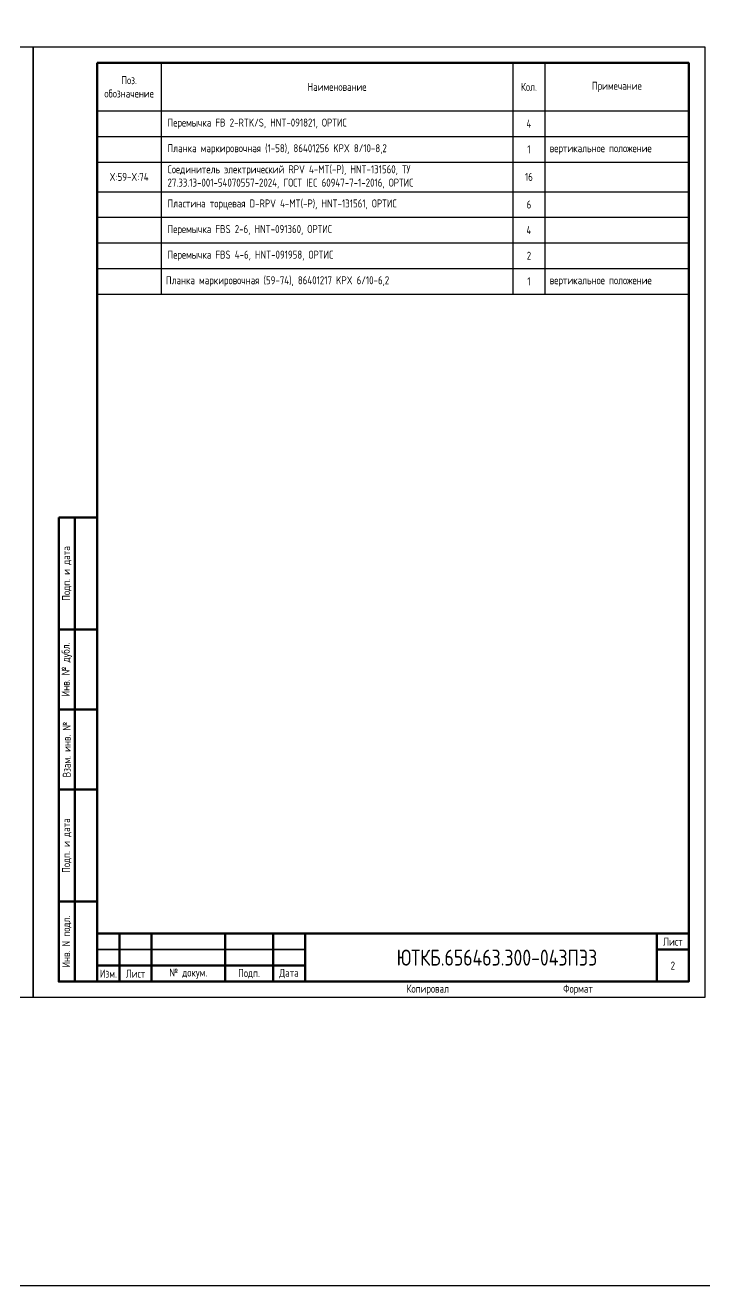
# Model space of a CAD drawing. Header units: millimetres. Extents: x -1117 to 4405, y -90 to 586.
# Drawn here: x -212.5 to 0, y -90 to 303.8 of the extents above; entities that cross this region are included whole.
import ezdxf

# ---------------------------------------------------------------- set-up
doc = ezdxf.new("R2010")
doc.units = ezdxf.units.MM
doc.styles.add('Gost_type_A', font='GOST_A.TTF')

# ---------------------------------------------------------------- blocks, each defined once
blk = doc.blocks.new('Штамп левый нижний')
at = {"lineweight": 50}
for points in [[(-12, 145), (-7, 145), (-7, 110), (-12, 110)], [(-7, 145), (0, 145), (0, 110), (-7, 110)], [(-12, 110), (-7, 110), (-7, 85), (-12, 85)], [(-7, 110), (0, 110), (0, 85), (-7, 85)], [(-12, 85), (-7, 85), (-7, 60), (-12, 60)], [(-7, 85), (0, 85), (0, 60), (-7, 60)], [(-12, 60), (-7, 60), (-7, 25), (-12, 25)], [(-7, 60), (0, 60), (0, 25), (-7, 25)], [(-12, 25), (-7, 25), (-7, 0), (-12, 0)], [(-7, 25), (0, 25), (0, 0), (-7, 0)]]:
    blk.add_lwpolyline(points, close=True, dxfattribs=at)
at = {"char_height": 2.5, "attachment_point": 5, "rotation": 90, "style": 'Gost_type_A'}
for s, insert, width in [('Подп. и дата', (-9.5, 127.5), 35), ('Инв. № дубл.', (-9.5, 97.5), 25), ('Взам. инв. №', (-9.5, 72.5), 25), ('Подп. и дата', (-9.5, 42.5), 35), ('Инв. N подл.', (-9.5, 12.5), 25)]:
    blk.add_mtext(s, dxfattribs=dict(at, insert=insert, width=width))
blk = doc.blocks.new('Формат_А4')
blk.add_lwpolyline([(0, 297), (0, 0), (-210, 0), (-210, 297)], close=True)
at = {"lineweight": 50}
blk.add_lwpolyline([(-190, 292), (-5, 292), (-5, 5), (-190, 5)], close=True, dxfattribs=at)
blk = doc.blocks.new('Штамп малый нижний')
at = {"lineweight": 50}
for points in [[(-185, 15), (-178, 15), (-178, 5), (-185, 5)], [(-178, 15), (-168, 15), (-168, 5), (-178, 5)], [(-168, 15), (-145, 15), (-145, 5), (-168, 5)], [(-145, 15), (-130, 15), (-130, 5), (-145, 5)], [(-130, 15), (-120, 15), (-120, 5), (-130, 5)], [(-120, 15), (-10, 15), (-10, 0), (-120, 0)], [(-10, 15), (0, 15), (0, 10), (-10, 10)], [(-10, 10), (0, 10), (0, 0), (-10, 0)], [(-185, 5), (-178, 5), (-178, 0), (-185, 0)], [(-178, 5), (-168, 5), (-168, 0), (-178, 0)], [(-168, 5), (-145, 5), (-145, 0), (-168, 0)], [(-145, 5), (-130, 5), (-130, 0), (-145, 0)], [(-130, 5), (-120, 5), (-120, 0), (-130, 0)]]:
    blk.add_lwpolyline(points, close=True, dxfattribs=at)
for points in [[(-185, 15), (-178, 15), (-178, 10), (-185, 10)], [(-178, 15), (-168, 15), (-168, 10), (-178, 10)], [(-168, 15), (-145, 15), (-145, 10), (-168, 10)], [(-145, 15), (-130, 15), (-130, 10), (-145, 10)], [(-130, 15), (-120, 15), (-120, 10), (-130, 10)], [(-185, 10), (-178, 10), (-178, 5), (-185, 5)], [(-178, 10), (-168, 10), (-168, 5), (-178, 5)], [(-168, 10), (-145, 10), (-145, 5), (-168, 5)], [(-145, 10), (-130, 10), (-130, 5), (-145, 5)], [(-130, 10), (-120, 10), (-120, 5), (-130, 5)]]:
    blk.add_lwpolyline(points, close=True)
at = {"char_height": 2.5, "style": 'Gost_type_A'}
for s, insert, width, attachment_point in [('Лист', (-5, 12.5), 10, 5), ('№ докум.', (-156.5, 2.5), 23, 5), ('Подп.', (-137.5, 2.5), 15, 5), ('Дата', (-125, 2.5), 10, 5), ('Изм.', (-181.5, 2.5), 7, 5), ('Лист', (-173, 2.5), 10, 5), ('Копировал', (-75, -2.53), 13.1202, 6), ('Формат', (-30, -2.53), 13.1202, 6)]:
    blk.add_mtext(s, dxfattribs=dict(at, insert=insert, width=width, attachment_point=attachment_point))
blk = doc.blocks.new('*T17')
at = {"color": 0, "lineweight": -2, "transparency": 16777216}
for p, q in [((0, 0), (185, 0)), ((0, 0), (0, -15)), ((20, 0), (20, -15)), ((130, 0), (130, -15)), ((140, 0), (140, -15)), ((185, 0), (185, -15)), ((210, 0), (395, 0)), ((210, 0), (210, -15)), ((230, 0), (230, -15)), ((340, 0), (340, -15)), ((350, 0), (350, -15)), ((395, 0), (395, -15))]:
    blk.add_line(p, q, dxfattribs=at)
at = {"color": 0, "linetype": 'ByBlock', "lineweight": -2, "transparency": 16777216}
for p, q in [((0, -15), (185, -15)), ((0, -15), (0, -222.61)), ((20, -15), (20, -222.61)), ((130, -15), (130, -222.61)), ((140, -15), (140, -82.05)), ((185, -15), (185, -222.61)), ((210, -15), (395, -15)), ((210, -15), (210, -72.25)), ((230, -15), (230, -72.25)), ((340, -15), (340, -72.25)), ((350, -15), (350, -64.25)), ((395, -15), (395, -72.25)), ((210, -23), (395, -23)), ((0, -28.63), (185, -28.63)), ((210, -31), (395, -31)), ((0, -38.06), (185, -38.06)), ((210, -40.25), (395, -40.25)), ((0, -47.45), (185, -47.45)), ((210, -48.25), (395, -48.25)), ((0, -55.45), (185, -55.45)), ((210, -56.25), (395, -56.25)), ((0, -66.05), (185, -66.05)), ((210, -64.25), (395, -64.25)), ((350, -64.25), (350, -72.25)), ((0, -74.05), (185, -74.05)), ((210, -72.25), (395, -72.25)), ((0, -82.05), (185, -82.05)), ((140, -82.05), (140, -154.72)), ((0, -90.05), (185, -90.05)), ((0, -98.05), (185, -98.05)), ((0, -106.05), (185, -106.05)), ((0, -114.72), (185, -114.72)), ((0, -122.72), (185, -122.72)), ((0, -130.72), (185, -130.72)), ((0, -138.72), (185, -138.72)), ((0, -146.72), (185, -146.72)), ((0, -154.72), (185, -154.72)), ((140, -154.72), (140, -222.61)), ((0, -162.72), (185, -162.72)), ((0, -172.15), (185, -172.15)), ((0, -180.15), (185, -180.15)), ((0, -188.15), (185, -188.15)), ((0, -197.2), (185, -197.2)), ((0, -206.61), (185, -206.61)), ((0, -214.61), (185, -214.61)), ((0, -222.61), (185, -222.61))]:
    blk.add_line(p, q, dxfattribs=at)
at = {"transparency": 16777216, "char_height": 2.5, "style": 'Gost_type_A'}
for s, insert, width, attachment_point in [('Поз. обозначение', (10, -7.5), 17, 5), ('Наименование', (75, -7.5), 107, 5), ('Кол.', (135, -7.5), 7, 5), ('Примечание', (162.5, -7.5), 42, 5), ('Поз. обозначение', (220, -7.5), 17, 5), ('Наименование', (285, -7.5), 107, 5), ('Кол.', (345, -7.5), 7, 5), ('Примечание', (372.5, -7.5), 42, 5), ('Перемычка ПС 2-8, 15000020, СТЭЗ ', (21.5, -86.05), 107, 4), ('12', (135, -86.05), 7, 5), ('6', (135, -94.05), 7, 5), ('Планка маркировочная (1-14) (14,12,10,8,6,4,2; 13,11,9,7,5,3,1), 86401256 KPX 8/10-8,2', (21.5, -102.05), 107, 4), ('6', (135, -102.05), 7, 5), ('{\\C256;Блок испытательный, в составе:}', (21.5, -110.38), 107, 4), ('Блок базовый ЭПББ 4+1, 111505, ТУ 27.33.13-001-53942713-2023, ЭПРОМ', (21.5, -118.72), 107, 4), ('5', (135, -118.72), 7, 5), ('Крышка рабочая ЭПРК 4+1, 121505, ТУ 27.33.13-001-53942713-2023, ЭПРОМ', (21.5, -126.72), 107, 4), ('5', (135, -126.72), 7, 5), ('Перемычка ПС 2-8, 15000020, СТЭЗ ', (21.5, -134.72), 107, 4), ('2', (135, -134.72), 7, 5), ('Планка маркировочная (1-10) (2,4.6,8,10; 1,3,5,7,9), 86401256 KPX 8/10-8,2', (21.5, -142.72), 107, 4), ('5', (135, -142.72), 7, 5), ('Планка маркировочная (1-10) (10,8,6,4,2; 9,7,5,3,1), 86401256 KPX 8/10-8,2', (21.5, -150.72), 107, 4), ('5', (135, -150.72), 7, 5)]:
    blk.add_mtext(s, dxfattribs=dict(at, insert=insert, width=width, attachment_point=attachment_point))
at = {"color": 0, "transparency": 16777216, "char_height": 2.5, "style": 'Gost_type_A'}
for s, insert, width, attachment_point in [('{\\C256;Интеллектуальное электронное устройство \\C5;ЮНИТ-М514-ДЗТ-Р102-К101-х-х-В101-М186.0800-М186.0800-С01.03, \\C256;НЛПР.656122.602-XXX, }ООО Юнител Инжиниринг', (22, -21.81), 106, 4), ('Перемычка FB 2-RTK/S, HNT-091821, ОРТИС', (232, -19), 106, 4), ('4', (345, -19), 7, 5), ('A1', (10, -21.81), 18, 5), ('1', (135, -21.81), 7, 5), ('{\\C256;Планка маркировочная} (1-58), 86401256 KPX 8/10-8,2', (232, -27), 106, 4), ('1', (345, -27), 7, 5), ('вертикальное положение', (351.5, -27), 42, 4), ('Блок интерфейсный ИЧМ {\\C5;ЮНИТ-ИЧМ-СУГР-К-С}, ТУ 27.12.23-609-61775353-2024, ООО Юнител Инжиниринг', (22, -33.34), 106, 4), ('A1.1', (10, -33.34), 18, 5), ('1', (135, -33.34), 7, 5), ('{\\C256;X:59-X:74}', (220, -35.62), 18, 5), ('Соединитель электрический RPV 4-MT(-P), HNT-131560, ТУ 27.33.13-001-54070557-2024, ГОСТ IEC 60947-7-1-2016, ОРТИС ', (232, -35.62), 106, 4), ('16', (345, -35.62), 7, 5), ('Светильник светодиодный ЖКХ-08 Д с кабелем 3 м, 5000 К,\\PТУ 3461-009-01281952-2018, Фокус ', (22, -42.75), 106, 4), ('EL1', (10, -42.75), 18, 5), ('1', (135, -42.75), 7, 5), ('Пластина торцевая D-RPV 4-MT(-P), HNT-131561, ОРТИС', (232, -44.25), 106, 4), ('6', (345, -44.25), 7, 5), ('HL1', (10, -51.45), 18, 5), ('{\\C256;Лампа СКЛ 14Н-2-Ж-2-220 П Ч IP65 ЯШГК.433137.068 ТУ, Протон-Импульс}', (22, -51.45), 106, 4), ('1', (135, -51.45), 7, 5), ('Перемычка FBS 2-6, HNT-091360, ОРТИС', (232, -52.25), 106, 4), ('4', (345, -52.25), 7, 5), ('SG1-SG4,  SG7, SG8', (10, -60.75), 18, 5), ('Перемычка FBS 4-6, HNT-091958, ОРТИС', (232, -60.25), 106, 4), ('2', (345, -60.25), 7, 5), ('{\\C256;Блок испытательный, в составе:}', (22, -60.75), 106, 4), ('{\\C256;Планка маркировочная} (59-74), 86401217 KPX 6/10-6,2', (231.5, -68.25), 107, 4), ('{\\C256;Блок базовый ЭПББ 6+1, 111507, ТУ 27.33.13-001-53942713-2023, НПП "ЭПРОМ"}', (22, -70.05), 106, 4), ('6', (135, -70.05), 7, 5), ('1', (345, -68.25), 7, 5), ('вертикальное положение', (351.5, -68.25), 42, 4), ('{\\C256;Крышка рабочая ЭПРК 6+1, 121507, ТУ 27.33.13-001-53942713-2023, НПП "ЭПРОМ"}', (22, -78.05), 106, 4), ('6', (135, -78.05), 7, 5), ('{\\C256;Планка маркировочная} (1-14) (2,4.6,8,10,12,14; 1,3,5,7,9,11,13){\\C256;, 86401256 KPX 8/10-8,2}', (21.5, -94.05), 107, 4), ('горизонтальное положение', (141.5, -94.05), 42, 4), ('горизонтальное положение', (141.5, -102.05), 42, 4), ('SG5, SG6, SG9-SG11', (10, -110.38), 18, 5), ('горизонтальное положение', (141.5, -142.72), 42, 4), ('горизонтальное положение', (141.5, -150.72), 42, 4), ('SQ1, SQ2', (10, -158.72), 18, 5), ('{\\C256;Выключатель путевой ВВП11-10А313-20У311, ТУ 3428-155-00216823-2005, ВНИИР }', (22, -158.72), 106, 4), ('2', (135, -158.72), 7, 5), ('{\\C256;Блок-приставка конденсаторная ЮНИТ-БК-02, ТУ 27.12.31-601-61775353-2016, }ООО Юнител Инжиниринг', (22, -167.43), 106, 4), ('UZ1', (10, -167.43), 18, 5), ('1', (135, -167.43), 7, 5), ('WE1', (10, -176.15), 18, 5), ('Кабель 3м 2х0,75, Фокус', (22, -176.15), 106, 4), ('1', (135, -176.15), 7, 5), ('{\\C256;в составе позиции} EL1', (141.5, -176.15), 42, 4), ('WE2', (10, -184.15), 18, 5), ('Провод ПВСнг(А)-LS 2х0,75, ГОСТ 7399-97', (22, -184.15), 106, 4), ('4', (135, -184.15), 7, 5), ('{\\C256;м}', (141.5, -184.15), 42, 4), ('WE3', (10, -192.67), 18, 5), ('{\\C256;Патч-корд экранированный, категории 5е, FTP серый PC-FTP-RJ45-Cat.5e-1,5m-LSZH, 8871c, Cabeus}', (22, -192.67), 106, 4), ('1', (135, -192.67), 7, 5), ('{\\C256;X:1-X:58}', (10, -201.9), 18, 5), ('Соединитель электрический RUT 6-RTK/S, HNT-090374, ТУ 27.33.13-001-54070557-2024, ГОСТ IEC 60947-7-1-2016, ОРТИС', (22, -201.9), 106, 4), ('58', (135, -201.9), 7, 5), ('Пластина торцевая D-RUT 6-RTK, HNT-090665, ОРТИС', (22, -210.61), 106, 4), ('11', (135, -210.61), 7, 5), ('Перемычка коммутационная SB 2-RTK/S, HNT-090979, ОРТИС', (22, -218.61), 106, 4), ('14', (135, -218.61), 7, 5)]:
    blk.add_mtext(s, dxfattribs=dict(at, insert=insert, width=width, attachment_point=attachment_point))
blk = doc.blocks.new('*T27')
at = {"color": 0, "lineweight": -2, "transparency": 16777216}
for p, q in [((0, 0), (185, 0)), ((0, 0), (0, -15)), ((20, 0), (20, -15)), ((130, 0), (130, -15)), ((140, 0), (140, -15)), ((185, 0), (185, -15))]:
    blk.add_line(p, q, dxfattribs=at)
at = {"color": 0, "linetype": 'ByBlock', "lineweight": -2, "transparency": 16777216}
for p, q in [((0, -15), (185, -15)), ((0, -15), (0, -72.25)), ((20, -15), (20, -72.25)), ((130, -15), (130, -72.25)), ((140, -15), (140, -64.25)), ((185, -15), (185, -72.25)), ((0, -23), (185, -23)), ((0, -31), (185, -31)), ((0, -40.25), (185, -40.25)), ((0, -48.25), (185, -48.25)), ((0, -56.25), (185, -56.25)), ((0, -64.25), (185, -64.25)), ((140, -64.25), (140, -72.25)), ((0, -72.25), (185, -72.25))]:
    blk.add_line(p, q, dxfattribs=at)
at = {"transparency": 16777216, "char_height": 2.5, "attachment_point": 5, "style": 'Gost_type_A'}
for s, insert, width in [('Поз. обозначение', (10, -7.5), 17), ('Наименование', (75, -7.5), 107), ('Кол.', (135, -7.5), 7), ('Примечание', (162.5, -7.5), 42)]:
    blk.add_mtext(s, dxfattribs=dict(at, insert=insert, width=width))
at = {"color": 0, "transparency": 16777216, "char_height": 2.5, "style": 'Gost_type_A'}
for s, insert, width, attachment_point in [('Перемычка FB 2-RTK/S, HNT-091821, ОРТИС', (22, -19), 106, 4), ('4', (135, -19), 7, 5), ('{\\C256;Планка маркировочная} (1-58), 86401256 KPX 8/10-8,2', (22, -27), 106, 4), ('1', (135, -27), 7, 5), ('вертикальное положение', (141.5, -27), 42, 4), ('{\\C256;X:59-X:74}', (10, -35.62), 18, 5), ('Соединитель электрический RPV 4-MT(-P), HNT-131560, ТУ 27.33.13-001-54070557-2024, ГОСТ IEC 60947-7-1-2016, ОРТИС ', (22, -35.62), 106, 4), ('16', (135, -35.62), 7, 5), ('Пластина торцевая D-RPV 4-MT(-P), HNT-131561, ОРТИС', (22, -44.25), 106, 4), ('6', (135, -44.25), 7, 5), ('Перемычка FBS 2-6, HNT-091360, ОРТИС', (22, -52.25), 106, 4), ('4', (135, -52.25), 7, 5), ('Перемычка FBS 4-6, HNT-091958, ОРТИС', (22, -60.25), 106, 4), ('2', (135, -60.25), 7, 5), ('{\\C256;Планка маркировочная} (59-74), 86401217 KPX 6/10-6,2', (21.5, -68.25), 107, 4), ('1', (135, -68.25), 7, 5), ('вертикальное положение', (141.5, -68.25), 42, 4)]:
    blk.add_mtext(s, dxfattribs=dict(at, insert=insert, width=width, attachment_point=attachment_point))

msp = doc.modelspace()

# ---------------------------------------------------------------- linework, layer by layer
msp.add_lwpolyline([(-1117.42, 586), (4404.54, 586), (4404.54, -90), (-1117.42, -90)], close=True)

# ---------------------------------------------------------------- block references
at = {"color": 1}
for name, p in [('Формат_А4', (-210, 0)), ('Формат_А4', (0, 0)), ('Штамп левый нижний', (-190, 5)), ('Штамп малый нижний', (-5, 5))]:
    msp.add_blockref(name, p, dxfattribs=at)
for name, p in [('*T17', (-400, 292)), ('*T27', (-190, 292))]:
    msp.add_blockref(name, p)

# ---------------------------------------------------------------- texts
at = {"color": 1, "insert": (-65, 12.5), "char_height": 5, "width": 120, "attachment_point": 5, "style": 'Gost_type_A'}
msp.add_mtext('{\\C256;ЮТКБ.656463.300-043ПЭ3}', dxfattribs=at)
at = {"insert": (-10, 10), "char_height": 2.5, "width": 10, "attachment_point": 5, "style": 'Gost_type_A'}
msp.add_mtext('2', dxfattribs=at)

doc.saveas('drawing.dxf')
